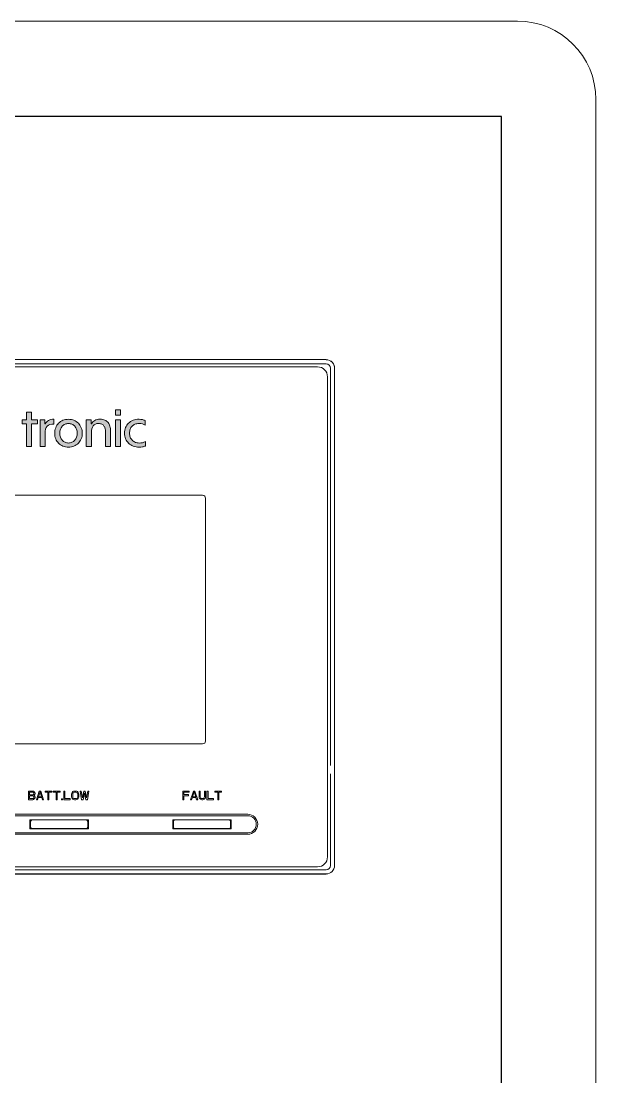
# Model space of a CAD drawing. Header units: millimetres. Extents: x 0 to 40, y -18 to 120.
# Drawn here: x 21.28 to 40, y 85.61 to 120 of the extents above; entities that cross this region are included whole.
import ezdxf

# ---------------------------------------------------------------- set-up
doc = ezdxf.new("R2010")
doc.units = ezdxf.units.MM
for name, color, linetype in [('4208-40004_0', 7, 'Continuous'), ('Capa 1', 7, 'Continuous'), ('UK-MIANBAN_0', 7, 'Continuous')]:
    doc.layers.add(name, color=color, linetype=linetype)

msp = doc.modelspace()

# ---------------------------------------------------------------- hatches: boundary and pattern name
at = {"lineweight": 5}
h = msp.add_hatch(color=7, dxfattribs=at)
h.dxf.hatch_style = 1
edge = h.paths.add_edge_path()
edge.add_spline(control_points=[(23.4, 106.734), (23.4, 106.581), (23.4, 106.396), (23.4, 106.273)], knot_values=[20.249985, 20.249985, 20.249985, 20.249985, 20.624977, 20.624977, 20.624977, 20.624977], degree=3, periodic=0)
edge.add_spline(control_points=[(23.4, 106.273), (23.4, 106.243), (23.4, 106.216), (23.4, 106.194)], knot_values=[20.156237, 20.156237, 20.156237, 20.156237, 20.249985, 20.249985, 20.249985, 20.249985], degree=3, periodic=0)
edge.add_spline(control_points=[(23.4, 106.194), (23.4, 106.172), (23.4, 106.156), (23.4, 106.146)], knot_values=[20.062489, 20.062489, 20.062489, 20.062489, 20.156237, 20.156237, 20.156237, 20.156237], degree=3, periodic=0)
edge.add_spline(control_points=[(23.4, 106.137), (23.4, 106.137), (23.4, 106.137), (23.4, 106.137), (23.4, 106.137), (23.4, 106.137), (23.4, 106.137)], knot_values=[19.998037, 19.998037, 19.998037, 19.998037, 20.000468, 20.000468, 20.000468, 20.002431, 20.002431, 20.002431, 20.002431], degree=3, periodic=0)
edge.add_spline(control_points=[(23.403, 106.137), (23.404, 106.137), (23.406, 106.137), (23.407, 106.137)], knot_values=[19.874992, 19.874992, 19.874992, 19.874992, 19.921867, 19.921867, 19.921867, 19.921867], degree=3, periodic=0)
edge.add_spline(control_points=[(23.407, 106.137), (23.414, 106.137), (23.425, 106.137), (23.438, 106.137)], knot_values=[19.687496, 19.687496, 19.687496, 19.687496, 19.874992, 19.874992, 19.874992, 19.874992], degree=3, periodic=0)
edge.add_spline(control_points=[(23.438, 106.137), (23.452, 106.137), (23.467, 106.137), (23.483, 106.137)], knot_values=[19.5, 19.5, 19.5, 19.5, 19.687496, 19.687496, 19.687496, 19.687496], degree=3, periodic=0)
edge.add_spline(control_points=[(23.483, 106.137), (23.498, 106.137), (23.514, 106.137), (23.527, 106.137)], knot_values=[19.312504, 19.312504, 19.312504, 19.312504, 19.5, 19.5, 19.5, 19.5], degree=3, periodic=0)
edge.add_spline(control_points=[(23.527, 106.137), (23.54, 106.137), (23.551, 106.137), (23.558, 106.137)], knot_values=[19.125007, 19.125007, 19.125007, 19.125007, 19.312504, 19.312504, 19.312504, 19.312504], degree=3, periodic=0)
edge.add_spline(control_points=[(23.565, 106.137), (23.565, 106.137), (23.565, 106.137), (23.565, 106.137), (23.565, 106.137), (23.565, 106.137), (23.565, 106.137)], knot_values=[18.999033, 18.999033, 18.999033, 18.999033, 19.003926, 19.003926, 19.003926, 19.004893, 19.004893, 19.004893, 19.004893], degree=3, periodic=0)
edge.add_spline(control_points=[(23.565, 106.142), (23.565, 106.147), (23.565, 106.156), (23.565, 106.167)], knot_values=[18.843763, 18.843763, 18.843763, 18.843763, 18.937511, 18.937511, 18.937511, 18.937511], degree=3, periodic=0)
edge.add_spline(control_points=[(23.565, 106.167), (23.565, 106.178), (23.565, 106.192), (23.565, 106.209)], knot_values=[18.750015, 18.750015, 18.750015, 18.750015, 18.843763, 18.843763, 18.843763, 18.843763], degree=3, periodic=0)
edge.add_spline(control_points=[(23.565, 106.209), (23.565, 106.274), (23.565, 106.371), (23.565, 106.452)], knot_values=[18.375023, 18.375023, 18.375023, 18.375023, 18.750015, 18.750015, 18.750015, 18.750015], degree=3, periodic=0)
edge.add_spline(control_points=[(23.565, 106.452), (23.565, 106.533), (23.565, 106.598), (23.565, 106.598), (23.565, 106.69), (23.585, 106.762), (23.624, 106.814)], knot_values=[17, 17, 17, 17, 17.375023, 17.375023, 17.375023, 18.375023, 18.375023, 18.375023, 18.375023], degree=3, periodic=0)
edge.add_spline(control_points=[(23.624, 106.814), (23.663, 106.866), (23.723, 106.891), (23.801, 106.891)], knot_values=[16, 16, 16, 16, 17, 17, 17, 17], degree=3, periodic=0)
edge.add_spline(control_points=[(23.801, 106.891), (23.843, 106.891), (23.877, 106.884), (23.906, 106.87)], knot_values=[15, 15, 15, 15, 16, 16, 16, 16], degree=3, periodic=0)
edge.add_spline(control_points=[(23.906, 106.87), (23.934, 106.855), (23.957, 106.835), (23.975, 106.81)], knot_values=[14, 14, 14, 14, 15, 15, 15, 15], degree=3, periodic=0)
edge.add_spline(control_points=[(23.975, 106.81), (23.993, 106.785), (24.005, 106.756), (24.014, 106.723)], knot_values=[13, 13, 13, 13, 14, 14, 14, 14], degree=3, periodic=0)
edge.add_spline(control_points=[(24.014, 106.723), (24.022, 106.69), (24.027, 106.654), (24.027, 106.616)], knot_values=[12, 12, 12, 12, 13, 13, 13, 13], degree=3, periodic=0)
edge.add_spline(control_points=[(24.027, 106.616), (24.027, 106.616), (24.027, 106.137), (24.027, 106.137), (24.027, 106.137), (24.027, 106.137), (24.027, 106.137)], knot_values=[10.99999, 10.99999, 10.99999, 10.99999, 11.99999, 11.99999, 11.99999, 12, 12, 12, 12], degree=3, periodic=0)
edge.add_spline(control_points=[(24.027, 106.137), (24.027, 106.137), (24.191, 106.137), (24.191, 106.137)], knot_values=[10.00001, 10.00001, 10.00001, 10.00001, 10.99999, 10.99999, 10.99999, 10.99999], degree=3, periodic=0)
edge.add_spline(control_points=[(24.191, 106.137), (24.191, 106.137), (24.191, 106.65), (24.191, 106.65)], knot_values=[9.00001, 9.00001, 9.00001, 9.00001, 9.99999, 9.99999, 9.99999, 9.99999], degree=3, periodic=0)
edge.add_spline(control_points=[(24.191, 106.65), (24.191, 106.704), (24.185, 106.755), (24.171, 106.801)], knot_values=[8, 8, 8, 8, 9, 9, 9, 9], degree=3, periodic=0)
edge.add_spline(control_points=[(24.171, 106.801), (24.158, 106.848), (24.137, 106.888), (24.11, 106.922)], knot_values=[7, 7, 7, 7, 8, 8, 8, 8], degree=3, periodic=0)
edge.add_spline(control_points=[(24.11, 106.922), (24.082, 106.956), (24.047, 106.982), (24.004, 107.001)], knot_values=[6, 6, 6, 6, 7, 7, 7, 7], degree=3, periodic=0)
edge.add_spline(control_points=[(24.004, 107.001), (23.961, 107.02), (23.911, 107.03), (23.853, 107.03)], knot_values=[5, 5, 5, 5, 6, 6, 6, 6], degree=3, periodic=0)
edge.add_spline(control_points=[(23.853, 107.03), (23.782, 107.03), (23.724, 107.016), (23.678, 106.99)], knot_values=[4, 4, 4, 4, 5, 5, 5, 5], degree=3, periodic=0)
edge.add_spline(control_points=[(23.678, 106.99), (23.633, 106.963), (23.596, 106.926), (23.567, 106.88)], knot_values=[3, 3, 3, 3, 4, 4, 4, 4], degree=3, periodic=0)
edge.add_spline(control_points=[(23.562, 106.88), (23.562, 106.88), (23.562, 107.011), (23.562, 107.011), (23.562, 107.011), (23.562, 107.011), (23.562, 107.011)], knot_values=[0.99999, 0.99999, 0.99999, 0.99999, 1.99998, 1.99998, 1.99998, 1.99999, 1.99999, 1.99999, 1.99999], degree=3, periodic=0)
edge.add_spline(control_points=[(23.562, 107.011), (23.562, 107.011), (23.4, 107.011), (23.4, 107.011)], knot_values=[0.00001, 0.00001, 0.00001, 0.00001, 0.99999, 0.99999, 0.99999, 0.99999], degree=3, periodic=0)
edge.add_spline(control_points=[(23.4, 107.011), (23.4, 107.011), (23.4, 106.888), (23.4, 106.734)], knot_values=[20.624977, 20.624977, 20.624977, 20.624977, 21, 21, 21, 21], degree=3, periodic=0)
h.paths.add_polyline_path([(24.349, 106.137), (24.514, 106.137), (24.514, 107.011), (24.349, 107.011)])
h.paths.add_polyline_path([(24.346, 107.166), (24.517, 107.166), (24.517, 107.336), (24.346, 107.336)])
edge = h.paths.add_edge_path()
edge.add_spline(control_points=[(24.83, 106.704), (24.844, 106.742), (24.863, 106.775), (24.89, 106.803)], knot_values=[16, 16, 16, 16, 17, 17, 17, 17], degree=3, periodic=0)
edge.add_spline(control_points=[(24.89, 106.803), (24.915, 106.831), (24.947, 106.852), (24.985, 106.868)], knot_values=[15, 15, 15, 15, 16, 16, 16, 16], degree=3, periodic=0)
edge.add_spline(control_points=[(24.985, 106.868), (25.023, 106.883), (25.066, 106.891), (25.115, 106.891)], knot_values=[14, 14, 14, 14, 15, 15, 15, 15], degree=3, periodic=0)
edge.add_spline(control_points=[(25.115, 106.891), (25.198, 106.891), (25.265, 106.873), (25.319, 106.836)], knot_values=[13, 13, 13, 13, 14, 14, 14, 14], degree=3, periodic=0)
edge.add_spline(control_points=[(25.319, 106.836), (25.319, 106.836), (25.319, 106.986), (25.319, 106.986)], knot_values=[12.00001, 12.00001, 12.00001, 12.00001, 13, 13, 13, 13], degree=3, periodic=0)
edge.add_spline(control_points=[(25.319, 106.986), (25.29, 107), (25.259, 107.01), (25.228, 107.018)], knot_values=[11, 11, 11, 11, 12, 12, 12, 12], degree=3, periodic=0)
edge.add_spline(control_points=[(25.228, 107.018), (25.196, 107.025), (25.161, 107.03), (25.122, 107.03)], knot_values=[10, 10, 10, 10, 11, 11, 11, 11], degree=3, periodic=0)
edge.add_spline(control_points=[(25.122, 107.03), (25.049, 107.03), (24.982, 107.018), (24.924, 106.995)], knot_values=[9, 9, 9, 9, 10, 10, 10, 10], degree=3, periodic=0)
edge.add_spline(control_points=[(24.924, 106.995), (24.865, 106.973), (24.815, 106.941), (24.773, 106.9)], knot_values=[8, 8, 8, 8, 9, 9, 9, 9], degree=3, periodic=0)
edge.add_spline(control_points=[(24.773, 106.9), (24.731, 106.86), (24.699, 106.812), (24.677, 106.757)], knot_values=[7, 7, 7, 7, 8, 8, 8, 8], degree=3, periodic=0)
edge.add_spline(control_points=[(24.677, 106.757), (24.655, 106.702), (24.644, 106.642), (24.644, 106.578)], knot_values=[6, 6, 6, 6, 7, 7, 7, 7], degree=3, periodic=0)
edge.add_spline(control_points=[(24.644, 106.578), (24.644, 106.51), (24.656, 106.448), (24.68, 106.392)], knot_values=[5, 5, 5, 5, 6, 6, 6, 6], degree=3, periodic=0)
edge.add_spline(control_points=[(24.68, 106.392), (24.704, 106.336), (24.736, 106.288), (24.779, 106.247)], knot_values=[4, 4, 4, 4, 5, 5, 5, 5], degree=3, periodic=0)
edge.add_spline(control_points=[(24.779, 106.247), (24.821, 106.207), (24.871, 106.175), (24.929, 106.153)], knot_values=[3, 3, 3, 3, 4, 4, 4, 4], degree=3, periodic=0)
edge.add_spline(control_points=[(24.929, 106.153), (24.988, 106.13), (25.051, 106.118), (25.12, 106.118)], knot_values=[2, 2, 2, 2, 3, 3, 3, 3], degree=3, periodic=0)
edge.add_spline(control_points=[(25.12, 106.118), (25.157, 106.118), (25.192, 106.121), (25.226, 106.128)], knot_values=[1, 1, 1, 1, 2, 2, 2, 2], degree=3, periodic=0)
edge.add_spline(control_points=[(25.226, 106.128), (25.26, 106.133), (25.292, 106.144), (25.323, 106.158)], knot_values=[0, 0, 0, 0, 1, 1, 1, 1], degree=3, periodic=0)
edge.add_spline(control_points=[(25.323, 106.158), (25.323, 106.158), (25.323, 106.3), (25.323, 106.3)], knot_values=[24.00001, 24.00001, 24.00001, 24.00001, 24.99999, 24.99999, 24.99999, 24.99999], degree=3, periodic=0)
edge.add_spline(control_points=[(25.323, 106.3), (25.294, 106.285), (25.264, 106.274), (25.23, 106.266)], knot_values=[23, 23, 23, 23, 24, 24, 24, 24], degree=3, periodic=0)
edge.add_spline(control_points=[(25.23, 106.266), (25.197, 106.259), (25.163, 106.255), (25.127, 106.255)], knot_values=[22, 22, 22, 22, 23, 23, 23, 23], degree=3, periodic=0)
edge.add_spline(control_points=[(25.127, 106.255), (25.08, 106.255), (25.038, 106.263), (24.999, 106.278)], knot_values=[21, 21, 21, 21, 22, 22, 22, 22], degree=3, periodic=0)
edge.add_spline(control_points=[(24.999, 106.278), (24.96, 106.294), (24.926, 106.316), (24.898, 106.345)], knot_values=[20, 20, 20, 20, 21, 21, 21, 21], degree=3, periodic=0)
edge.add_spline(control_points=[(24.898, 106.345), (24.869, 106.374), (24.847, 106.408), (24.832, 106.447)], knot_values=[19, 19, 19, 19, 20, 20, 20, 20], degree=3, periodic=0)
edge.add_spline(control_points=[(24.832, 106.447), (24.816, 106.486), (24.809, 106.531), (24.809, 106.58)], knot_values=[18, 18, 18, 18, 19, 19, 19, 19], degree=3, periodic=0)
edge.add_spline(control_points=[(24.809, 106.58), (24.809, 106.624), (24.816, 106.666), (24.83, 106.704)], knot_values=[17, 17, 17, 17, 18, 18, 18, 18], degree=3, periodic=0)
h = msp.add_hatch(color=7, dxfattribs=at)
h.dxf.hatch_style = 1
h.paths.add_polyline_path([(21.614, 106.881), (21.807, 106.881), (21.807, 107.011), (21.614, 107.011), (21.614, 107.256), (21.449, 107.256), (21.449, 107.011), (21.308, 107.011), (21.308, 106.881), (21.449, 106.881), (21.449, 106.137), (21.614, 106.137)])
h = msp.add_hatch(color=7, dxfattribs=at)
h.dxf.hatch_style = 1
edge = h.paths.add_edge_path()
edge.add_spline(control_points=[(21.893, 107.011), (21.893, 107.011), (21.893, 106.888), (21.893, 106.734)], knot_values=[10.624977, 10.624977, 10.624977, 10.624977, 11, 11, 11, 11], degree=3, periodic=0)
edge.add_spline(control_points=[(21.893, 106.734), (21.893, 106.581), (21.893, 106.396), (21.893, 106.273)], knot_values=[10.249985, 10.249985, 10.249985, 10.249985, 10.624977, 10.624977, 10.624977, 10.624977], degree=3, periodic=0)
edge.add_spline(control_points=[(21.893, 106.273), (21.893, 106.243), (21.893, 106.216), (21.893, 106.194)], knot_values=[10.156237, 10.156237, 10.156237, 10.156237, 10.249985, 10.249985, 10.249985, 10.249985], degree=3, periodic=0)
edge.add_spline(control_points=[(21.893, 106.194), (21.893, 106.172), (21.893, 106.156), (21.893, 106.146)], knot_values=[10.062489, 10.062489, 10.062489, 10.062489, 10.156237, 10.156237, 10.156237, 10.156237], degree=3, periodic=0)
edge.add_spline(control_points=[(21.893, 106.137), (21.893, 106.137), (21.893, 106.137), (21.893, 106.137), (21.893, 106.137), (21.893, 106.137), (21.893, 106.137)], knot_values=[9.998037, 9.998037, 9.998037, 9.998037, 10.000468, 10.000468, 10.000468, 10.002431, 10.002431, 10.002431, 10.002431], degree=3, periodic=0)
edge.add_spline(control_points=[(21.895, 106.137), (21.897, 106.137), (21.898, 106.137), (21.9, 106.137)], knot_values=[9.874992, 9.874992, 9.874992, 9.874992, 9.921867, 9.921867, 9.921867, 9.921867], degree=3, periodic=0)
edge.add_spline(control_points=[(21.9, 106.137), (21.906, 106.137), (21.918, 106.137), (21.931, 106.137)], knot_values=[9.687496, 9.687496, 9.687496, 9.687496, 9.874992, 9.874992, 9.874992, 9.874992], degree=3, periodic=0)
edge.add_spline(control_points=[(21.931, 106.137), (21.944, 106.137), (21.96, 106.137), (21.975, 106.137)], knot_values=[9.5, 9.5, 9.5, 9.5, 9.687496, 9.687496, 9.687496, 9.687496], degree=3, periodic=0)
edge.add_spline(control_points=[(21.975, 106.137), (21.99, 106.137), (22.006, 106.137), (22.019, 106.137)], knot_values=[9.312504, 9.312504, 9.312504, 9.312504, 9.5, 9.5, 9.5, 9.5], degree=3, periodic=0)
edge.add_spline(control_points=[(22.019, 106.137), (22.033, 106.137), (22.044, 106.137), (22.05, 106.137)], knot_values=[9.125008, 9.125008, 9.125008, 9.125008, 9.312504, 9.312504, 9.312504, 9.312504], degree=3, periodic=0)
edge.add_spline(control_points=[(22.057, 106.137), (22.057, 106.137), (22.057, 106.137), (22.057, 106.137), (22.057, 106.137), (22.057, 106.137), (22.057, 106.137)], knot_values=[8.999033, 8.999033, 8.999033, 8.999033, 9.003926, 9.003926, 9.003926, 9.004893, 9.004893, 9.004893, 9.004893], degree=3, periodic=0)
edge.add_spline(control_points=[(22.057, 106.142), (22.057, 106.146), (22.057, 106.155), (22.057, 106.165)], knot_values=[8.843763, 8.843763, 8.843763, 8.843763, 8.937511, 8.937511, 8.937511, 8.937511], degree=3, periodic=0)
edge.add_spline(control_points=[(22.057, 106.165), (22.057, 106.176), (22.057, 106.19), (22.057, 106.205)], knot_values=[8.750015, 8.750015, 8.750015, 8.750015, 8.843763, 8.843763, 8.843763, 8.843763], degree=3, periodic=0)
edge.add_spline(control_points=[(22.057, 106.205), (22.057, 106.267), (22.057, 106.359), (22.057, 106.436)], knot_values=[8.375023, 8.375023, 8.375023, 8.375023, 8.750015, 8.750015, 8.750015, 8.750015], degree=3, periodic=0)
edge.add_spline(control_points=[(22.057, 106.436), (22.057, 106.513), (22.057, 106.575), (22.057, 106.575), (22.057, 106.676), (22.08, 106.751), (22.126, 106.801)], knot_values=[7, 7, 7, 7, 7.375023, 7.375023, 7.375023, 8.375023, 8.375023, 8.375023, 8.375023], degree=3, periodic=0)
edge.add_spline(control_points=[(22.126, 106.801), (22.172, 106.85), (22.246, 106.875), (22.347, 106.875)], knot_values=[6, 6, 6, 6, 7, 7, 7, 7], degree=3, periodic=0)
edge.add_spline(control_points=[(22.347, 106.875), (22.347, 106.875), (22.347, 107.03), (22.347, 107.03)], knot_values=[5.00001, 5.00001, 5.00001, 5.00001, 6, 6, 6, 6], degree=3, periodic=0)
edge.add_spline(control_points=[(22.347, 107.03), (22.275, 107.03), (22.216, 107.016), (22.171, 106.99)], knot_values=[4, 4, 4, 4, 5, 5, 5, 5], degree=3, periodic=0)
edge.add_spline(control_points=[(22.171, 106.99), (22.125, 106.963), (22.088, 106.925), (22.059, 106.877)], knot_values=[3, 3, 3, 3, 4, 4, 4, 4], degree=3, periodic=0)
edge.add_spline(control_points=[(22.059, 106.877), (22.059, 106.877), (22.054, 106.877), (22.054, 106.877), (22.054, 106.877), (22.054, 106.877), (22.054, 106.877)], knot_values=[1.99999, 1.99999, 1.99999, 1.99999, 2.99999, 2.99999, 2.99999, 3, 3, 3, 3], degree=3, periodic=0)
edge.add_spline(control_points=[(22.054, 106.877), (22.054, 106.877), (22.054, 107.011), (22.054, 107.011), (22.054, 107.011), (22.054, 107.011), (22.054, 107.011)], knot_values=[0.99999, 0.99999, 0.99999, 0.99999, 1.99998, 1.99998, 1.99998, 1.99999, 1.99999, 1.99999, 1.99999], degree=3, periodic=0)
edge.add_spline(control_points=[(22.054, 107.011), (22.054, 107.011), (21.893, 107.011), (21.893, 107.011)], knot_values=[0.00001, 0.00001, 0.00001, 0.00001, 0.99999, 0.99999, 0.99999, 0.99999], degree=3, periodic=0)
h = msp.add_hatch(color=7, dxfattribs=at)
h.dxf.hatch_style = 1
edge = h.paths.add_edge_path()
edge.add_spline(control_points=[(22.497, 106.899), (22.457, 106.858), (22.426, 106.81), (22.404, 106.755)], knot_values=[5, 5, 5, 5, 6, 6, 6, 6], degree=3, periodic=0)
edge.add_spline(control_points=[(22.404, 106.755), (22.382, 106.699), (22.371, 106.639), (22.371, 106.575)], knot_values=[4, 4, 4, 4, 5, 5, 5, 5], degree=3, periodic=0)
edge.add_spline(control_points=[(22.371, 106.575), (22.371, 106.509), (22.382, 106.449), (22.404, 106.393)], knot_values=[3, 3, 3, 3, 4, 4, 4, 4], degree=3, periodic=0)
edge.add_spline(control_points=[(22.404, 106.393), (22.426, 106.338), (22.457, 106.289), (22.497, 106.248)], knot_values=[2, 2, 2, 2, 3, 3, 3, 3], degree=3, periodic=0)
edge.add_spline(control_points=[(22.497, 106.248), (22.537, 106.207), (22.585, 106.175), (22.64, 106.152)], knot_values=[1, 1, 1, 1, 2, 2, 2, 2], degree=3, periodic=0)
edge.add_spline(control_points=[(22.64, 106.152), (22.695, 106.13), (22.754, 106.118), (22.819, 106.118)], knot_values=[0, 0, 0, 0, 1, 1, 1, 1], degree=3, periodic=0)
edge.add_spline(control_points=[(22.819, 106.118), (22.883, 106.118), (22.943, 106.13), (22.998, 106.152)], knot_values=[15, 15, 15, 15, 16, 16, 16, 16], degree=3, periodic=0)
edge.add_spline(control_points=[(22.998, 106.152), (23.053, 106.175), (23.1, 106.207), (23.14, 106.248)], knot_values=[14, 14, 14, 14, 15, 15, 15, 15], degree=3, periodic=0)
edge.add_spline(control_points=[(23.14, 106.248), (23.18, 106.289), (23.212, 106.338), (23.234, 106.393)], knot_values=[13, 13, 13, 13, 14, 14, 14, 14], degree=3, periodic=0)
edge.add_spline(control_points=[(23.234, 106.393), (23.257, 106.449), (23.269, 106.509), (23.269, 106.575)], knot_values=[12, 12, 12, 12, 13, 13, 13, 13], degree=3, periodic=0)
edge.add_spline(control_points=[(23.269, 106.575), (23.269, 106.639), (23.257, 106.699), (23.234, 106.755)], knot_values=[11, 11, 11, 11, 12, 12, 12, 12], degree=3, periodic=0)
edge.add_spline(control_points=[(23.234, 106.755), (23.212, 106.81), (23.18, 106.858), (23.14, 106.899)], knot_values=[10, 10, 10, 10, 11, 11, 11, 11], degree=3, periodic=0)
edge.add_spline(control_points=[(23.14, 106.899), (23.1, 106.941), (23.053, 106.973), (22.998, 106.995)], knot_values=[9, 9, 9, 9, 10, 10, 10, 10], degree=3, periodic=0)
edge.add_spline(control_points=[(22.998, 106.995), (22.943, 107.018), (22.883, 107.029), (22.819, 107.029)], knot_values=[8, 8, 8, 8, 9, 9, 9, 9], degree=3, periodic=0)
edge.add_spline(control_points=[(22.819, 107.029), (22.754, 107.029), (22.695, 107.018), (22.64, 106.995)], knot_values=[7, 7, 7, 7, 8, 8, 8, 8], degree=3, periodic=0)
edge.add_spline(control_points=[(22.64, 106.995), (22.585, 106.973), (22.537, 106.941), (22.497, 106.899)], knot_values=[6, 6, 6, 6, 7, 7, 7, 7], degree=3, periodic=0)
edge = h.paths.add_edge_path(flags=16)
edge.add_spline(control_points=[(23.082, 106.702), (23.096, 106.664), (23.103, 106.621), (23.103, 106.575), (23.103, 106.528), (23.096, 106.486), (23.082, 106.447)], knot_values=[3, 3, 3, 3, 4, 4, 4, 5, 5, 5, 5], degree=3, periodic=0)
edge.add_spline(control_points=[(23.082, 106.447), (23.067, 106.407), (23.047, 106.374), (23.022, 106.346)], knot_values=[2, 2, 2, 2, 3, 3, 3, 3], degree=3, periodic=0)
edge.add_spline(control_points=[(23.022, 106.346), (22.996, 106.317), (22.966, 106.295), (22.932, 106.28)], knot_values=[1, 1, 1, 1, 2, 2, 2, 2], degree=3, periodic=0)
edge.add_spline(control_points=[(22.932, 106.28), (22.898, 106.264), (22.86, 106.256), (22.819, 106.256)], knot_values=[0, 0, 0, 0, 1, 1, 1, 1], degree=3, periodic=0)
edge.add_spline(control_points=[(22.819, 106.256), (22.779, 106.256), (22.741, 106.264), (22.706, 106.28)], knot_values=[15, 15, 15, 15, 16, 16, 16, 16], degree=3, periodic=0)
edge.add_spline(control_points=[(22.706, 106.28), (22.671, 106.295), (22.641, 106.317), (22.616, 106.346)], knot_values=[14, 14, 14, 14, 15, 15, 15, 15], degree=3, periodic=0)
edge.add_spline(control_points=[(22.616, 106.346), (22.591, 106.374), (22.571, 106.407), (22.557, 106.447)], knot_values=[13, 13, 13, 13, 14, 14, 14, 14], degree=3, periodic=0)
edge.add_spline(control_points=[(22.557, 106.447), (22.543, 106.486), (22.536, 106.528), (22.536, 106.575), (22.536, 106.621), (22.543, 106.664), (22.557, 106.702)], knot_values=[11, 11, 11, 11, 12, 12, 12, 13, 13, 13, 13], degree=3, periodic=0)
edge.add_spline(control_points=[(22.557, 106.702), (22.571, 106.74), (22.591, 106.774), (22.616, 106.802)], knot_values=[10, 10, 10, 10, 11, 11, 11, 11], degree=3, periodic=0)
edge.add_spline(control_points=[(22.616, 106.802), (22.641, 106.83), (22.671, 106.852), (22.706, 106.868)], knot_values=[9, 9, 9, 9, 10, 10, 10, 10], degree=3, periodic=0)
edge.add_spline(control_points=[(22.706, 106.868), (22.741, 106.884), (22.779, 106.891), (22.819, 106.891)], knot_values=[8, 8, 8, 8, 9, 9, 9, 9], degree=3, periodic=0)
edge.add_spline(control_points=[(22.819, 106.891), (22.86, 106.891), (22.898, 106.884), (22.932, 106.868)], knot_values=[7, 7, 7, 7, 8, 8, 8, 8], degree=3, periodic=0)
edge.add_spline(control_points=[(22.932, 106.868), (22.966, 106.852), (22.996, 106.83), (23.022, 106.802)], knot_values=[6, 6, 6, 6, 7, 7, 7, 7], degree=3, periodic=0)
edge.add_spline(control_points=[(23.022, 106.802), (23.047, 106.774), (23.067, 106.74), (23.082, 106.702)], knot_values=[5, 5, 5, 5, 6, 6, 6, 6], degree=3, periodic=0)

# ---------------------------------------------------------------- linework, layer by layer
for p, q in [((37.447, 119.998), (2.553, 119.998)), ((40, 45.182), (40, 117.445)), ((30.932, 108.738), (10.614, 108.738)), ((30.932, 108.738), (10.614, 108.738)), ((31.258, 108.412), (31.258, 92.778)), ((31.258, 108.412), (31.258, 92.778)), ((10.614, 92.452), (30.932, 92.452)), ((10.614, 92.452), (30.932, 92.452))]:
    msp.add_line(p, q, dxfattribs=at)
for p, q in [((36.92, 116.889), (3.392, 116.889)), ((36.92, 12.698), (36.92, 116.889)), ((9.282, 92.219), (31.211, 92.219))]:
    msp.add_line(p, q)
at = {"color": 255, "lineweight": 5}
for p, q in [((30.932, 108.738), (10.614, 108.738)), ((31.258, 108.412), (31.258, 92.778)), ((10.614, 92.452), (30.932, 92.452))]:
    msp.add_line(p, q, dxfattribs=at)
at = {"lineweight": 5}
for centre, radius, start, end in [((37.447, 117.445), 2.553, 0, 90), ((30.932, 108.412), 0.326, 0, 90), ((30.932, 108.412), 0.326, 0, 90), ((30.932, 92.778), 0.326, 270, 0), ((30.932, 92.778), 0.326, 270, 0)]:
    msp.add_arc(centre, radius, start, end, dxfattribs=at)
at = {"color": 255, "lineweight": 5}
msp.add_arc((30.932, 108.412), 0.326, 0, 90, dxfattribs=at)
at = {"layer": '4208-40004_0', "color": 7, "linetype": 'Continuous', "lineweight": 5}
for p, q in [((23.469, 93.978), (21.561, 93.978)), ((21.584, 93.931), (21.584, 93.745)), ((23.446, 93.745), (23.446, 93.931)), ((28.122, 93.978), (26.214, 93.978)), ((26.237, 93.931), (26.237, 93.745)), ((28.099, 93.745), (28.099, 93.931)), ((21.561, 93.699), (23.469, 93.699)), ((26.214, 93.699), (28.122, 93.699))]:
    msp.add_line(p, q, dxfattribs=at)
for centre, start, end in [((21.631, 93.931), 90, 180), ((23.399, 93.931), 0, 90), ((26.284, 93.931), 90, 180), ((28.052, 93.931), 0, 90), ((21.631, 93.745), 180, 270), ((23.399, 93.745), 270, 0), ((26.284, 93.745), 180, 270), ((28.052, 93.745), 270, 0)]:
    msp.add_arc(centre, 0.0465, start, end, dxfattribs=at)
at = {"layer": 'Capa 1', "color": 7, "lineweight": 5}
for points in [[(24.517, 107.166), (24.346, 107.166), (24.346, 107.336), (24.517, 107.336), (24.517, 107.166)], [(21.308, 107.011), (21.449, 107.011), (21.449, 107.256), (21.614, 107.256), (21.614, 107.011), (21.807, 107.011), (21.807, 106.881), (21.614, 106.881), (21.614, 106.137), (21.449, 106.137), (21.449, 106.881), (21.308, 106.881), (21.308, 107.011)], [(24.349, 106.137), (24.514, 106.137), (24.514, 107.011), (24.349, 107.011), (24.349, 106.137)]]:
    msp.add_lwpolyline(points, dxfattribs=at)
for points, knots in [([(21.893, 107.011), (21.893, 107.011), (22.054, 107.011), (22.054, 107.011), (22.054, 107.011), (22.054, 106.877), (22.054, 106.877), (22.054, 106.877), (22.059, 106.877), (22.059, 106.877), (22.088, 106.925), (22.125, 106.963), (22.171, 106.99), (22.216, 107.016), (22.275, 107.03), (22.347, 107.03), (22.347, 107.03), (22.347, 106.875), (22.347, 106.875), (22.246, 106.875), (22.172, 106.85), (22.126, 106.801), (22.08, 106.751), (22.057, 106.676), (22.057, 106.575), (22.057, 106.575), (22.057, 106.137), (22.057, 106.137), (22.057, 106.137), (21.893, 106.137), (21.893, 106.137), (21.893, 106.137), (21.893, 107.011), (21.893, 107.011)], [0, 0, 0, 0, 1, 1, 1, 2, 2, 2, 3, 3, 3, 4, 4, 4, 5, 5, 5, 6, 6, 6, 7, 7, 7, 8, 8, 8, 9, 9, 9, 10, 10, 10, 11, 11, 11, 11]), ([(22.819, 106.118), (22.754, 106.118), (22.695, 106.13), (22.64, 106.152), (22.585, 106.175), (22.537, 106.207), (22.497, 106.248), (22.457, 106.289), (22.426, 106.338), (22.404, 106.393), (22.382, 106.449), (22.371, 106.509), (22.371, 106.575), (22.371, 106.639), (22.382, 106.699), (22.404, 106.755), (22.426, 106.81), (22.457, 106.858), (22.497, 106.899), (22.537, 106.941), (22.585, 106.973), (22.64, 106.995), (22.695, 107.018), (22.754, 107.029), (22.819, 107.029), (22.883, 107.029), (22.943, 107.018), (22.998, 106.995), (23.053, 106.973), (23.1, 106.941), (23.14, 106.899), (23.18, 106.858), (23.212, 106.81), (23.234, 106.755), (23.257, 106.699), (23.269, 106.639), (23.269, 106.575), (23.269, 106.509), (23.257, 106.449), (23.234, 106.393), (23.212, 106.338), (23.18, 106.289), (23.14, 106.248), (23.1, 106.207), (23.053, 106.175), (22.998, 106.152), (22.943, 106.13), (22.883, 106.118), (22.819, 106.118)], [0, 0, 0, 0, 1, 1, 1, 2, 2, 2, 3, 3, 3, 4, 4, 4, 5, 5, 5, 6, 6, 6, 7, 7, 7, 8, 8, 8, 9, 9, 9, 10, 10, 10, 11, 11, 11, 12, 12, 12, 13, 13, 13, 14, 14, 14, 15, 15, 15, 16, 16, 16, 16]), ([(23.4, 107.011), (23.4, 107.011), (23.562, 107.011), (23.562, 107.011), (23.562, 107.011), (23.562, 106.88), (23.562, 106.88), (23.562, 106.88), (23.567, 106.88), (23.567, 106.88), (23.596, 106.926), (23.633, 106.963), (23.678, 106.99), (23.724, 107.016), (23.782, 107.03), (23.853, 107.03), (23.911, 107.03), (23.961, 107.02), (24.004, 107.001), (24.047, 106.982), (24.082, 106.956), (24.11, 106.922), (24.137, 106.888), (24.158, 106.848), (24.171, 106.801), (24.185, 106.755), (24.191, 106.704), (24.191, 106.65), (24.191, 106.65), (24.191, 106.137), (24.191, 106.137), (24.191, 106.137), (24.027, 106.137), (24.027, 106.137), (24.027, 106.137), (24.027, 106.616), (24.027, 106.616), (24.027, 106.654), (24.022, 106.69), (24.014, 106.723), (24.005, 106.756), (23.993, 106.785), (23.975, 106.81), (23.957, 106.835), (23.934, 106.855), (23.906, 106.87), (23.877, 106.884), (23.843, 106.891), (23.801, 106.891), (23.723, 106.891), (23.663, 106.866), (23.624, 106.814), (23.585, 106.762), (23.565, 106.69), (23.565, 106.598), (23.565, 106.598), (23.565, 106.137), (23.565, 106.137), (23.565, 106.137), (23.4, 106.137), (23.4, 106.137), (23.4, 106.137), (23.4, 107.011), (23.4, 107.011)], [0, 0, 0, 0, 1, 1, 1, 2, 2, 2, 3, 3, 3, 4, 4, 4, 5, 5, 5, 6, 6, 6, 7, 7, 7, 8, 8, 8, 9, 9, 9, 10, 10, 10, 11, 11, 11, 12, 12, 12, 13, 13, 13, 14, 14, 14, 15, 15, 15, 16, 16, 16, 17, 17, 17, 18, 18, 18, 19, 19, 19, 20, 20, 20, 21, 21, 21, 21]), ([(25.323, 106.158), (25.292, 106.144), (25.26, 106.133), (25.226, 106.128), (25.192, 106.121), (25.157, 106.118), (25.12, 106.118), (25.051, 106.118), (24.988, 106.13), (24.929, 106.153), (24.871, 106.175), (24.821, 106.207), (24.779, 106.247), (24.736, 106.288), (24.704, 106.336), (24.68, 106.392), (24.656, 106.448), (24.644, 106.51), (24.644, 106.578), (24.644, 106.642), (24.655, 106.702), (24.677, 106.757), (24.699, 106.812), (24.731, 106.86), (24.773, 106.9), (24.815, 106.941), (24.865, 106.973), (24.924, 106.995), (24.982, 107.018), (25.049, 107.03), (25.122, 107.03), (25.161, 107.03), (25.196, 107.025), (25.228, 107.018), (25.259, 107.01), (25.29, 107), (25.319, 106.986), (25.319, 106.986), (25.319, 106.836), (25.319, 106.836), (25.265, 106.873), (25.198, 106.891), (25.115, 106.891), (25.066, 106.891), (25.023, 106.883), (24.985, 106.868), (24.947, 106.852), (24.915, 106.831), (24.89, 106.803), (24.863, 106.775), (24.844, 106.742), (24.83, 106.704), (24.816, 106.666), (24.809, 106.624), (24.809, 106.58), (24.809, 106.531), (24.816, 106.486), (24.832, 106.447), (24.847, 106.408), (24.869, 106.374), (24.898, 106.345), (24.926, 106.316), (24.96, 106.294), (24.999, 106.278), (25.038, 106.263), (25.08, 106.255), (25.127, 106.255), (25.163, 106.255), (25.197, 106.259), (25.23, 106.266), (25.264, 106.274), (25.294, 106.285), (25.323, 106.3), (25.323, 106.3), (25.323, 106.158), (25.323, 106.158)], [0, 0, 0, 0, 1, 1, 1, 2, 2, 2, 3, 3, 3, 4, 4, 4, 5, 5, 5, 6, 6, 6, 7, 7, 7, 8, 8, 8, 9, 9, 9, 10, 10, 10, 11, 11, 11, 12, 12, 12, 13, 13, 13, 14, 14, 14, 15, 15, 15, 16, 16, 16, 17, 17, 17, 18, 18, 18, 19, 19, 19, 20, 20, 20, 21, 21, 21, 22, 22, 22, 23, 23, 23, 24, 24, 24, 25, 25, 25, 25]), ([(22.819, 106.256), (22.86, 106.256), (22.898, 106.264), (22.932, 106.28), (22.966, 106.295), (22.996, 106.317), (23.022, 106.346), (23.047, 106.374), (23.067, 106.407), (23.082, 106.447), (23.096, 106.486), (23.103, 106.528), (23.103, 106.575), (23.103, 106.621), (23.096, 106.664), (23.082, 106.702), (23.067, 106.74), (23.047, 106.774), (23.022, 106.802), (22.996, 106.83), (22.966, 106.852), (22.932, 106.868), (22.898, 106.884), (22.86, 106.891), (22.819, 106.891), (22.779, 106.891), (22.741, 106.884), (22.706, 106.868), (22.671, 106.852), (22.641, 106.83), (22.616, 106.802), (22.591, 106.774), (22.571, 106.74), (22.557, 106.702), (22.543, 106.664), (22.536, 106.621), (22.536, 106.575), (22.536, 106.528), (22.543, 106.486), (22.557, 106.447), (22.571, 106.407), (22.591, 106.374), (22.616, 106.346), (22.641, 106.317), (22.671, 106.295), (22.706, 106.28), (22.741, 106.264), (22.779, 106.256), (22.819, 106.256)], [0, 0, 0, 0, 1, 1, 1, 2, 2, 2, 3, 3, 3, 4, 4, 4, 5, 5, 5, 6, 6, 6, 7, 7, 7, 8, 8, 8, 9, 9, 9, 10, 10, 10, 11, 11, 11, 12, 12, 12, 13, 13, 13, 14, 14, 14, 15, 15, 15, 16, 16, 16, 16])]:
    msp.add_open_spline(points, degree=3, knots=knots, dxfattribs=at)
at = {"layer": 'UK-MIANBAN_0', "color": 7, "linetype": 'Continuous', "lineweight": 5}
for p, q in [((29.879, 108.971), (10.614, 108.971)), ((29.879, 108.831), (10.614, 108.831)), ((22.205, 108.971), (21.453, 108.971)), ((23.369, 108.971), (22.5, 108.971)), ((24.416, 108.971), (23.664, 108.971)), ((25.581, 108.971), (24.711, 108.971)), ((26.627, 108.971), (25.875, 108.971)), ((27.792, 108.971), (26.922, 108.971)), ((28.838, 108.971), (28.086, 108.971)), ((29.879, 108.971), (29.133, 108.971)), ((29.879, 108.971), (30.003, 108.971)), ((29.879, 108.971), (31.211, 108.971)), ((29.879, 108.831), (31.211, 108.831)), ((30.297, 108.971), (31.049, 108.971)), ((31.351, 108.691), (31.351, 95.756)), ((31.49, 92.498), (31.49, 108.691)), ((31.49, 107.452), (31.49, 108.473)), ((31.49, 106.175), (31.49, 107.196)), ((31.49, 104.898), (31.49, 105.92)), ((27.19, 104.554), (12.951, 104.554)), ((31.49, 103.622), (31.49, 104.643)), ((27.283, 96.55), (27.283, 104.461)), ((31.49, 102.345), (31.49, 103.366)), ((31.49, 101.069), (31.49, 102.09)), ((31.49, 99.792), (31.49, 100.813)), ((31.49, 98.515), (31.49, 99.537)), ((31.49, 97.239), (31.49, 98.26)), ((31.49, 95.962), (31.49, 96.983)), ((12.951, 96.457), (27.19, 96.457)), ((31.49, 94.686), (31.49, 95.707)), ((31.351, 95.476), (31.351, 92.498)), ((21.515, 94.639), (21.515, 94.918)), ((21.515, 94.918), (21.654, 94.918)), ((21.654, 94.918), (21.683, 94.912)), ((21.683, 94.912), (21.706, 94.894)), ((21.776, 94.639), (21.869, 94.918)), ((21.869, 94.918), (21.916, 94.918)), ((21.916, 94.918), (22.009, 94.639)), ((22.055, 94.888), (22.055, 94.918)), ((22.055, 94.918), (22.276, 94.918)), ((22.276, 94.918), (22.276, 94.888)), ((22.323, 94.888), (22.323, 94.918)), ((22.323, 94.918), (22.544, 94.918)), ((22.544, 94.918), (22.544, 94.888)), ((22.666, 94.639), (22.666, 94.918)), ((22.666, 94.918), (22.701, 94.918)), ((22.701, 94.918), (22.701, 94.674)), ((22.963, 94.9), (22.986, 94.912)), ((22.986, 94.912), (23.015, 94.918)), ((23.015, 94.918), (23.062, 94.918)), ((23.062, 94.918), (23.091, 94.912)), ((23.091, 94.912), (23.114, 94.9)), ((23.248, 94.639), (23.201, 94.918)), ((23.201, 94.918), (23.236, 94.918)), ((23.236, 94.918), (23.271, 94.704)), ((23.271, 94.704), (23.318, 94.918)), ((23.318, 94.918), (23.364, 94.918)), ((23.364, 94.918), (23.411, 94.704)), ((23.411, 94.704), (23.446, 94.918)), ((23.48, 94.918), (23.434, 94.639)), ((23.446, 94.918), (23.48, 94.918)), ((26.54, 94.639), (26.54, 94.918)), ((26.54, 94.918), (26.749, 94.918)), ((26.749, 94.918), (26.749, 94.882)), ((26.796, 94.639), (26.889, 94.918)), ((26.889, 94.918), (26.935, 94.918)), ((26.935, 94.918), (27.029, 94.639)), ((27.075, 94.918), (27.075, 94.734)), ((27.11, 94.918), (27.075, 94.918)), ((27.11, 94.734), (27.11, 94.918)), ((27.25, 94.918), (27.25, 94.734)), ((27.284, 94.918), (27.25, 94.918)), ((27.284, 94.734), (27.284, 94.918)), ((27.331, 94.639), (27.331, 94.918)), ((27.331, 94.918), (27.366, 94.918)), ((27.366, 94.918), (27.366, 94.674)), ((27.587, 94.888), (27.587, 94.918)), ((27.587, 94.918), (27.808, 94.918)), ((27.808, 94.918), (27.808, 94.888)), ((21.654, 94.639), (21.515, 94.639)), ((21.549, 94.882), (21.549, 94.799)), ((21.66, 94.882), (21.549, 94.882)), ((21.549, 94.799), (21.66, 94.799)), ((21.549, 94.674), (21.549, 94.763)), ((21.549, 94.763), (21.66, 94.763)), ((21.66, 94.674), (21.549, 94.674)), ((21.683, 94.645), (21.654, 94.639)), ((21.677, 94.876), (21.66, 94.882)), ((21.66, 94.799), (21.677, 94.805)), ((21.66, 94.763), (21.677, 94.758)), ((21.677, 94.68), (21.66, 94.674)), ((21.689, 94.864), (21.677, 94.876)), ((21.677, 94.805), (21.689, 94.817)), ((21.677, 94.758), (21.689, 94.746)), ((21.689, 94.692), (21.677, 94.68)), ((21.706, 94.662), (21.683, 94.645)), ((21.695, 94.847), (21.689, 94.864)), ((21.689, 94.817), (21.695, 94.835)), ((21.689, 94.746), (21.695, 94.728)), ((21.695, 94.71), (21.689, 94.692)), ((21.695, 94.835), (21.695, 94.847)), ((21.706, 94.787), (21.695, 94.781)), ((21.695, 94.781), (21.706, 94.775)), ((21.695, 94.728), (21.695, 94.71)), ((21.706, 94.894), (21.724, 94.87)), ((21.724, 94.811), (21.706, 94.787)), ((21.706, 94.775), (21.724, 94.752)), ((21.724, 94.686), (21.706, 94.662)), ((21.724, 94.87), (21.73, 94.853)), ((21.73, 94.829), (21.724, 94.811)), ((21.724, 94.752), (21.73, 94.734)), ((21.73, 94.704), (21.724, 94.686)), ((21.73, 94.853), (21.73, 94.829)), ((21.73, 94.734), (21.73, 94.704)), ((21.811, 94.639), (21.776, 94.639)), ((21.834, 94.71), (21.811, 94.639)), ((21.951, 94.71), (21.834, 94.71)), ((21.84, 94.734), (21.893, 94.894)), ((21.945, 94.734), (21.84, 94.734)), ((21.893, 94.894), (21.945, 94.734)), ((21.974, 94.639), (21.951, 94.71)), ((22.009, 94.639), (21.974, 94.639)), ((22.148, 94.888), (22.055, 94.888)), ((22.148, 94.639), (22.148, 94.888)), ((22.183, 94.639), (22.148, 94.639)), ((22.183, 94.888), (22.183, 94.639)), ((22.276, 94.888), (22.183, 94.888)), ((22.416, 94.888), (22.323, 94.888)), ((22.416, 94.639), (22.416, 94.888)), ((22.451, 94.639), (22.416, 94.639)), ((22.451, 94.888), (22.451, 94.639)), ((22.544, 94.888), (22.451, 94.888)), ((22.591, 94.639), (22.591, 94.668)), ((22.591, 94.668), (22.62, 94.668)), ((22.62, 94.639), (22.591, 94.639)), ((22.62, 94.668), (22.62, 94.639)), ((22.876, 94.639), (22.666, 94.639)), ((22.701, 94.674), (22.876, 94.674)), ((22.876, 94.674), (22.876, 94.639)), ((22.922, 94.823), (22.928, 94.853)), ((22.922, 94.734), (22.922, 94.823)), ((22.928, 94.704), (22.922, 94.734)), ((22.928, 94.853), (22.94, 94.876)), ((22.94, 94.68), (22.928, 94.704)), ((22.94, 94.876), (22.963, 94.9)), ((22.963, 94.657), (22.94, 94.68)), ((22.957, 94.823), (22.963, 94.847)), ((22.957, 94.734), (22.957, 94.823)), ((22.963, 94.71), (22.957, 94.734)), ((22.963, 94.847), (22.974, 94.864)), ((22.974, 94.692), (22.963, 94.71)), ((22.986, 94.645), (22.963, 94.657)), ((22.974, 94.864), (22.992, 94.876)), ((22.992, 94.68), (22.974, 94.692)), ((23.015, 94.639), (22.986, 94.645)), ((22.992, 94.876), (23.015, 94.882)), ((23.015, 94.674), (22.992, 94.68)), ((23.015, 94.882), (23.062, 94.882)), ((23.062, 94.674), (23.015, 94.674)), ((23.062, 94.639), (23.015, 94.639)), ((23.062, 94.882), (23.085, 94.876)), ((23.085, 94.68), (23.062, 94.674)), ((23.091, 94.645), (23.062, 94.639)), ((23.085, 94.876), (23.102, 94.864)), ((23.102, 94.692), (23.085, 94.68)), ((23.114, 94.657), (23.091, 94.645)), ((23.102, 94.864), (23.114, 94.847)), ((23.114, 94.71), (23.102, 94.692)), ((23.114, 94.9), (23.137, 94.876)), ((23.114, 94.847), (23.12, 94.823)), ((23.12, 94.734), (23.114, 94.71)), ((23.137, 94.68), (23.114, 94.657)), ((23.12, 94.823), (23.12, 94.734)), ((23.137, 94.876), (23.149, 94.853)), ((23.149, 94.704), (23.137, 94.68)), ((23.149, 94.853), (23.155, 94.823)), ((23.155, 94.734), (23.149, 94.704)), ((23.155, 94.823), (23.155, 94.734)), ((23.294, 94.639), (23.248, 94.639)), ((23.341, 94.864), (23.294, 94.639)), ((23.387, 94.639), (23.341, 94.864)), ((23.434, 94.639), (23.387, 94.639)), ((26.575, 94.639), (26.54, 94.639)), ((26.575, 94.882), (26.575, 94.805)), ((26.749, 94.882), (26.575, 94.882)), ((26.575, 94.805), (26.726, 94.805)), ((26.575, 94.769), (26.575, 94.639)), ((26.726, 94.769), (26.575, 94.769)), ((26.726, 94.805), (26.726, 94.769)), ((26.831, 94.639), (26.796, 94.639)), ((26.854, 94.71), (26.831, 94.639)), ((26.97, 94.71), (26.854, 94.71)), ((26.86, 94.734), (26.912, 94.894)), ((26.965, 94.734), (26.86, 94.734)), ((26.912, 94.894), (26.965, 94.734)), ((26.994, 94.639), (26.97, 94.71)), ((27.029, 94.639), (26.994, 94.639)), ((27.075, 94.734), (27.081, 94.704)), ((27.081, 94.704), (27.093, 94.68)), ((27.093, 94.68), (27.116, 94.657)), ((27.116, 94.71), (27.11, 94.734)), ((27.127, 94.692), (27.116, 94.71)), ((27.116, 94.657), (27.139, 94.645)), ((27.145, 94.68), (27.127, 94.692)), ((27.139, 94.645), (27.168, 94.639)), ((27.168, 94.674), (27.145, 94.68)), ((27.191, 94.674), (27.168, 94.674)), ((27.168, 94.639), (27.191, 94.639)), ((27.215, 94.68), (27.191, 94.674)), ((27.191, 94.639), (27.22, 94.645)), ((27.232, 94.692), (27.215, 94.68)), ((27.22, 94.645), (27.244, 94.657)), ((27.244, 94.71), (27.232, 94.692)), ((27.25, 94.734), (27.244, 94.71)), ((27.244, 94.657), (27.267, 94.68)), ((27.267, 94.68), (27.279, 94.704)), ((27.279, 94.704), (27.284, 94.734)), ((27.54, 94.639), (27.331, 94.639)), ((27.366, 94.674), (27.54, 94.674)), ((27.54, 94.674), (27.54, 94.639)), ((27.68, 94.888), (27.587, 94.888)), ((27.68, 94.639), (27.68, 94.888)), ((27.715, 94.639), (27.68, 94.639)), ((27.715, 94.888), (27.715, 94.639)), ((27.808, 94.888), (27.715, 94.888)), ((31.49, 93.409), (31.49, 94.43)), ((11.533, 94.164), (28.657, 94.164)), ((11.533, 94.118), (28.657, 94.118)), ((21.561, 93.987), (21.561, 93.689)), ((23.469, 93.987), (21.561, 93.987)), ((23.469, 93.689), (23.469, 93.987)), ((26.214, 93.987), (26.214, 93.689)), ((28.122, 93.987), (26.214, 93.987)), ((28.122, 93.689), (28.122, 93.987)), ((28.657, 93.559), (11.533, 93.559)), ((21.561, 93.689), (23.469, 93.689)), ((26.214, 93.689), (28.122, 93.689)), ((28.657, 93.513), (11.533, 93.513)), ((31.49, 92.498), (31.49, 93.154)), ((10.614, 92.359), (29.879, 92.359)), ((31.211, 92.359), (29.879, 92.359))]:
    msp.add_line(p, q, dxfattribs=at)
for centre, radius, start, end in [((31.211, 108.691), 0.279, 0, 90), ((31.211, 108.691), 0.14, 0, 90), ((31.211, 108.691), 0.279, 7.5507, 54.1936), ((27.19, 104.461), 0.0931, 0, 90), ((27.19, 96.55), 0.0931, 270, 0), ((28.657, 93.838), 0.326, 270, 90), ((28.657, 93.838), 0.279, 270, 90), ((31.211, 92.498), 0.279, 270, 0), ((31.211, 92.498), 0.14, 270, 0), ((31.211, 92.498), 0.279, 311.0162, 0)]:
    msp.add_arc(centre, radius, start, end, dxfattribs=at)

doc.saveas('drawing.dxf')
